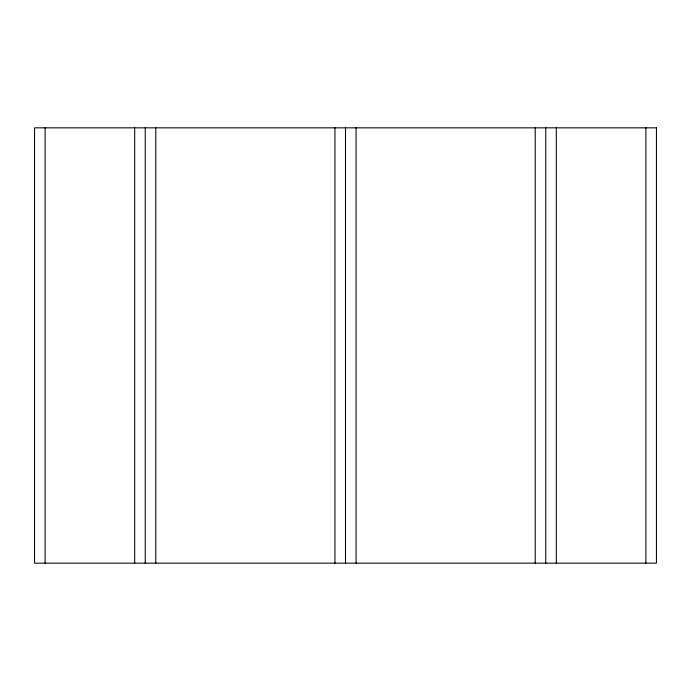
<?xml version="1.0" encoding="UTF-8"?>
<svg xmlns="http://www.w3.org/2000/svg" width="691" height="691" viewBox="0 0 691 691"><rect width="100%" height="100%" fill="white"/><g stroke="black" fill="none" stroke-linecap="round" stroke-linejoin="round"><path stroke-width="1.04" d="M645.895 127.835L645.895 563.165M556.315 127.835L556.315 563.165M545.76 127.835L545.76 563.165M535.205 127.835L535.205 563.165M356.055 127.835L356.055 563.165M345.5 127.835L345.5 563.165M334.945 127.835L334.945 563.165M155.795 127.835L155.795 563.165M145.24 127.835L145.24 563.165M134.685 127.835L134.685 563.165M45.105 127.835L45.105 563.165M656.45 127.835L34.55 127.835L34.55 563.165L656.45 563.165L656.45 127.835"/></g></svg>
